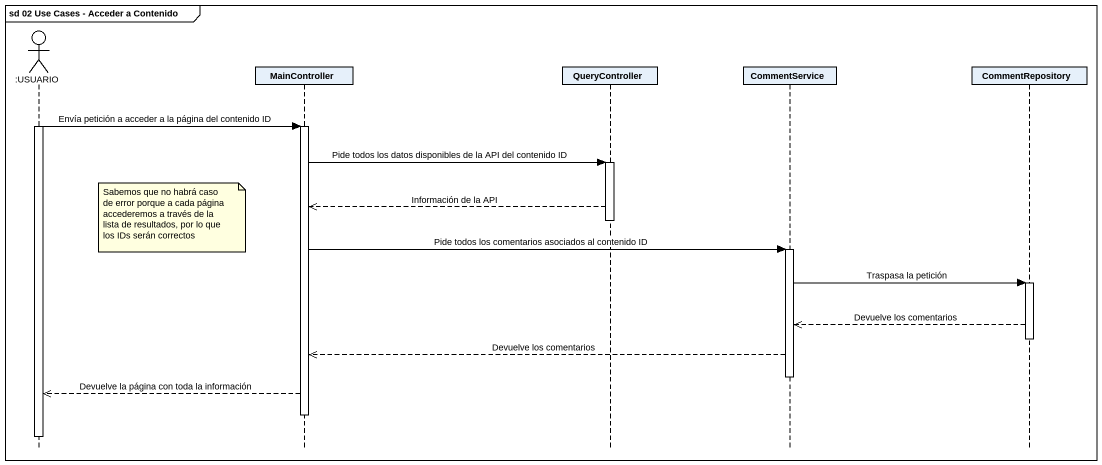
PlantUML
@startuml
mainframe sd 02 Use Cases - Acceder a Contenido
hide footbox
actor ":USUARIO" as USUARIO
participant MainController
participant QueryController
participant CommentService
participant CommentRepository

activate USUARIO
USUARIO -> MainController : Envía petición a acceder a la página del contenido ID
activate MainController
MainController -> QueryController : Pide todos los datos disponibles de la API del contenido ID
activate QueryController
QueryController -->> MainController : Información de la API
note left of MainController : Sabemos que no habrá caso de error porque a cada página accederemos a través de la lista de resultados, por lo que los IDs serán correctos
deactivate QueryController
MainController -> CommentService : Pide todos los comentarios asociados al contenido ID
activate CommentService
CommentService -> CommentRepository : Traspasa la petición
activate CommentRepository
CommentRepository -->> CommentService : Devuelve los comentarios
deactivate CommentRepository
CommentService -->> MainController : Devuelve los comentarios
deactivate CommentService
MainController -->> USUARIO : Devuelve la página con toda la información
deactivate MainController
deactivate USUARIO
@enduml
